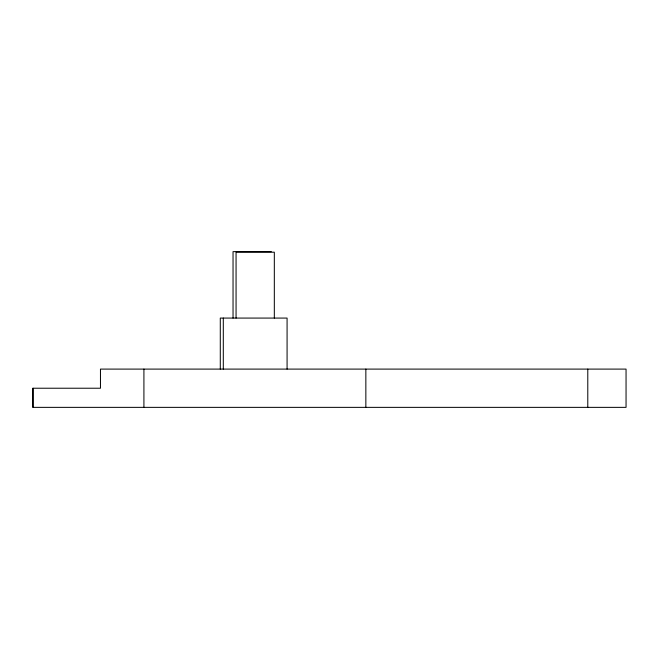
<?xml version="1.0" encoding="UTF-8"?>
<svg xmlns="http://www.w3.org/2000/svg" width="659" height="659" viewBox="0 0 659 659"><rect width="100%" height="100%" fill="white"/><g stroke="black" fill="none" stroke-linecap="round" stroke-linejoin="round"><path stroke-width="0.99" d="M32.95 407.361L32.95 388.225L100.465 388.225L100.465 369.098L626.05 369.098L626.05 407.361L32.95 407.361L32.95 388.225M271.31 251.639L233.039 251.639L233.039 318.075M587.787 369.098L587.787 407.361M365.852 369.098L365.852 407.361M287.077 369.098L287.077 318.075L220.287 318.075L220.287 369.098M274.325 318.075L274.325 252.199L236.062 252.199L236.062 318.075M223.302 318.075L223.302 369.098M143.917 369.098L143.917 407.361"/></g></svg>
